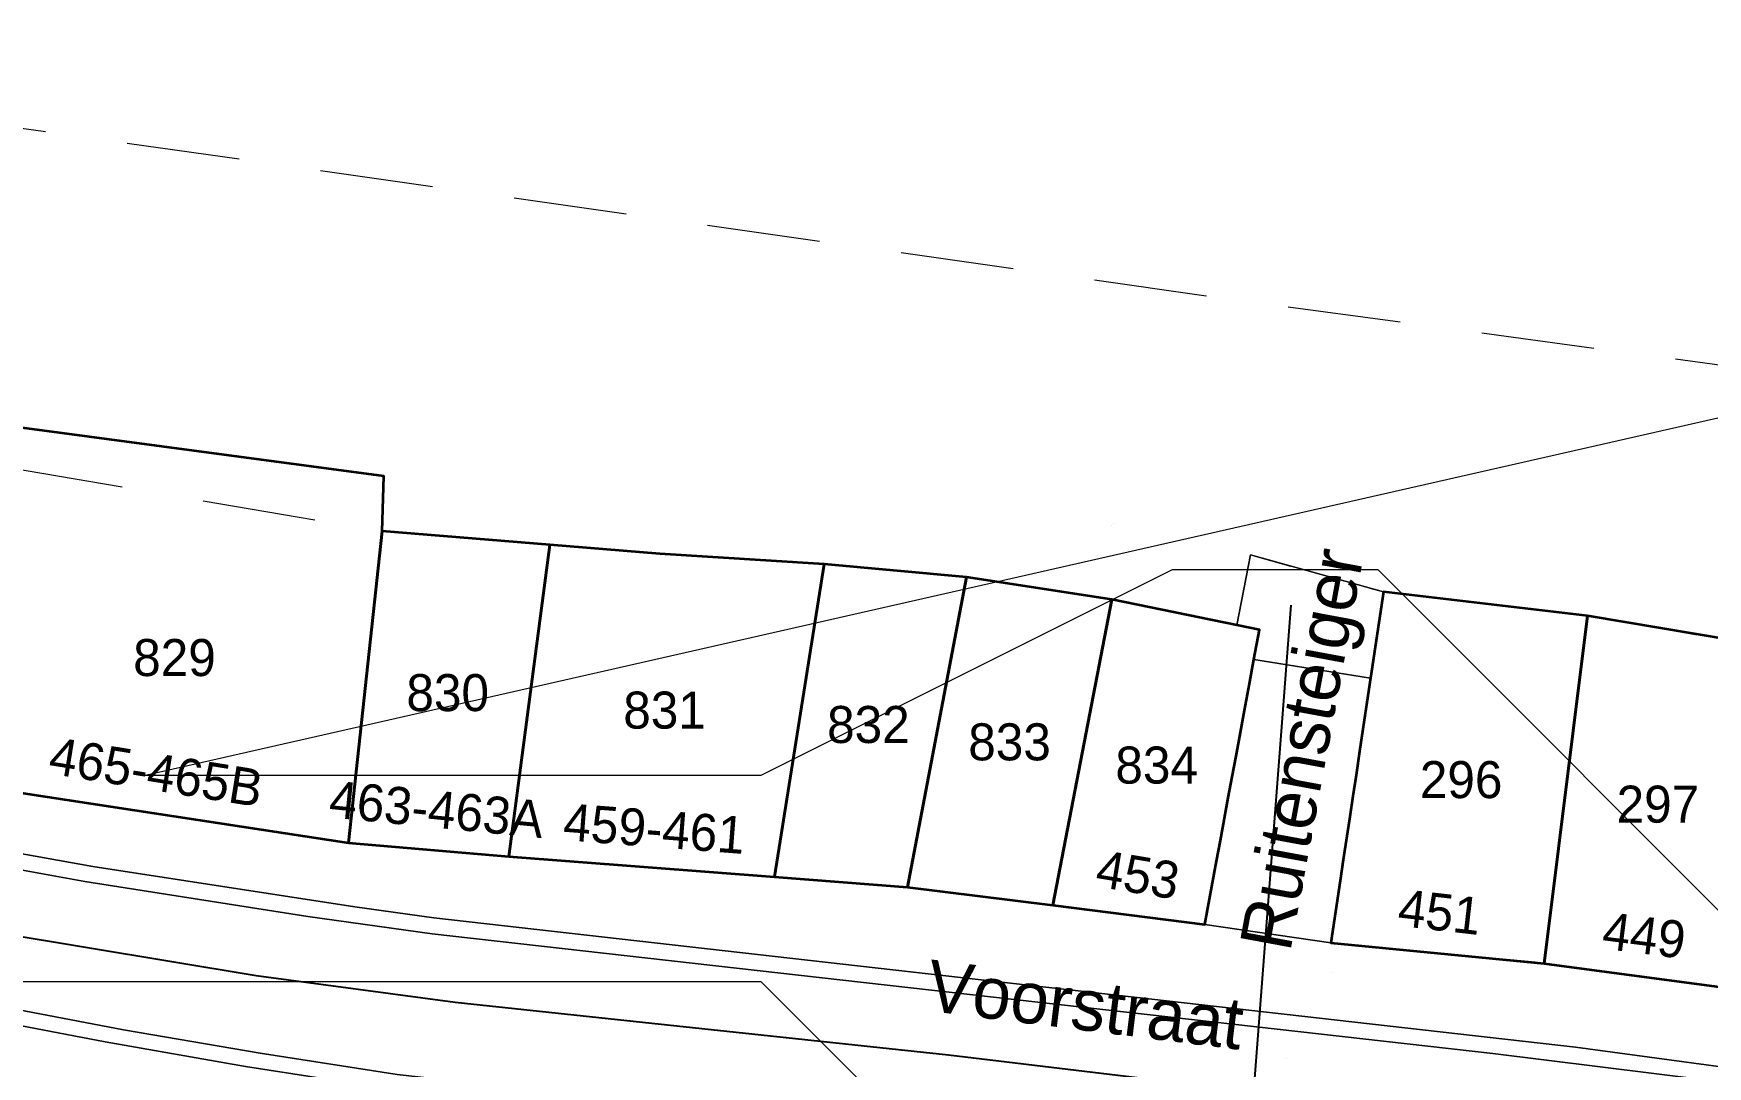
# Model space of a CAD drawing. Header units: metres. Extents: x 0 to 105485, y 0 to 425721.
# Drawn here: x 104874.82 to 104915.51, y 425250.43 to 425275.54 of the extents above; entities that cross this region are included whole.
import ezdxf
from ezdxf.enums import TextEntityAlignment as Align

# ---------------------------------------------------------------- set-up
doc = ezdxf.new("R2010")
doc.units = ezdxf.units.M
doc.header["$MEASUREMENT"] = 0
doc.linetypes.add('KG-PERCEEL-SO', pattern=[19, 5.5, -4, 5.5, -4])
for name, color, linetype, lineweight in [('B-XX-IE-MEUBILAIR-G', 7, 'Continuous', 18), ('B-XX-IE-MEUBILAIR_WATERWEGMEUBILAIR-G', 150, 'Continuous', 18), ('B-XX-IE-MEUBILAIR_WEGMEUBILAIR_AFVALBAK-G', 7, 'Continuous', 18), ('B-XX-KG-GRENS_PERCEEL-G', 150, 'KG-PERCEEL-SO', 18), ('B-XX-KG-GRENS_PERCEEL-T', 150, 'KG-PERCEEL-SO', 18), ('B-XX-OG-BEBOUWING-G', 7, 'Continuous', 35), ('B-XX-OG-BEBOUWING_HUISNUMMER-T', 7, 'Continuous', 18), ('B-XX-OG-BEBOUWING_STRAATNAAM-T', 7, 'Continuous', 18), ('B-XX-OG-GRENS-G', 7, 'Continuous', 18), ('B-XX-OG-WATER_RIVIER-G', 130, 'Continuous', 18), ('B-XX-VH-OPENVERHARDING-G', 90, 'Continuous', 18)]:
    doc.layers.add(name, color=color, linetype=linetype, lineweight=lineweight)
doc.layers.add('GIS-WEGVAKKEN', color=2, linetype='Continuous')

msp = doc.modelspace()

# ---------------------------------------------------------------- linework, layer by layer
at = {"layer": 'B-XX-IE-MEUBILAIR-G', "color": 0, "true_color": 0x604a38}
for points in [[(104901.074, 425263.618, 0), (104901.074, 425263.618, 1.5)], [(104884.507, 425253.654, 3.245231755838221), (104884.507, 425253.654, 4.745231755838221)], [(104898.443, 425252.082, 3.229812417735766), (104898.443, 425252.082, 4.729812417735767)], [(104904.149, 425251.74, 3.24792001670804), (104904.149, 425251.74, 4.74792001670804)], [(104906.53, 425251.375, 3.251485183636343), (104906.53, 425251.375, 4.751485183636342)], [(104905.267, 425250.613, 3.264800709686222), (104905.267, 425250.613, 4.764800709686222)], [(104912.26, 425250.5, 3.226219402949069), (104912.26, 425250.5, 4.726219402949068)]]:
    msp.add_polyline3d(points, dxfattribs=at)
at = {"layer": 'B-XX-IE-MEUBILAIR_WATERWEGMEUBILAIR-G', "color": 0, "true_color": 0x604a38}
msp.add_polyline3d([(104901.017, 425263.584, 0), (104901.017, 425263.584, 1.5)], dxfattribs=at)
at = {"layer": 'B-XX-IE-MEUBILAIR_WEGMEUBILAIR_AFVALBAK-G', "color": 0, "true_color": 0x604a38}
msp.add_polyline3d([(104906.388, 425252.721, 3.274214248301596), (104906.388, 425252.721, 4.774214248301596)], dxfattribs=at)
at = {"layer": 'B-XX-KG-GRENS_PERCEEL-G', "ltscale": 0.5, "flags": 128}
for points in [[(104806.641, 425283.499), (104830.343, 425279.824), (104866.983, 425274.301), (104903.269, 425269.168), (104934.56, 425264.953), (104960.257, 425261.305), (104972.435, 425259.505)], [(104874.263, 425264.978), (104883.291, 425263.44)], [(104882.496, 425255.859), (104883.291, 425263.44)], [(104883.291, 425263.44), (104887.369, 425263.11)], [(104886.375, 425255.531), (104887.369, 425263.11)], [(104887.369, 425263.11), (104890.045, 425262.893), (104894.038, 425262.638)], [(104892.832, 425255.038), (104894.038, 425262.638)], [(104894.038, 425262.638), (104897.495, 425262.32)], [(104904.067, 425261.157), (104904.397, 425262.862), (104907.633, 425261.965)], [(104896.062, 425254.793), (104897.495, 425262.32)], [(104897.495, 425262.32), (104897.632, 425262.308), (104900.813, 425261.828), (104901.031, 425261.783)], [(104911.54, 425252.935), (104911.321, 425252.964), (104906.353, 425253.433), (104907.633, 425261.965)], [(104907.633, 425261.965), (104912.589, 425261.385)], [(104899.593, 425254.348), (104901.031, 425261.783)], [(104901.031, 425261.783), (104904.067, 425261.157)], [(104899.593, 425254.348), (104903.291, 425253.881), (104904.616, 425261.044), (104904.067, 425261.157)], [(104911.54, 425252.935), (104912.589, 425261.385)], [(104912.589, 425261.385), (104915.216, 425260.933), (104917.026, 425260.64)], [(104873.019, 425257.31), (104873.103, 425257.293), (104882.496, 425255.859)], [(104882.496, 425255.859), (104886.375, 425255.531)], [(104886.375, 425255.531), (104886.574, 425255.515), (104892.832, 425255.038)], [(104892.832, 425255.038), (104896.062, 425254.793)], [(104896.062, 425254.793), (104899.593, 425254.348)], [(104911.54, 425252.935), (104916.088, 425252.329)]]:
    msp.add_lwpolyline(points, dxfattribs=at)
at = {"layer": 'B-XX-OG-BEBOUWING-G', "ltscale": 0.5}
for points in [[(104883.291, 425263.44), (104883.335, 425264.779), (104874.425, 425265.97), (104873.019, 425257.31), (104882.474, 425255.863)], [(104887.369, 425263.11), (104883.291, 425263.44), (104882.474, 425255.863), (104886.375, 425255.532)], [(104887.369, 425263.11), (104886.375, 425255.532), (104892.832, 425255.038), (104894.038, 425262.637), (104890.045, 425262.893)], [(104894.038, 425262.637), (104892.832, 425255.038), (104896.062, 425254.792), (104897.495, 425262.32)], [(104899.593, 425254.348), (104901.031, 425261.783), (104897.495, 425262.32), (104896.062, 425254.792)], [(104912.589, 425261.385), (104907.633, 425261.965), (104907.319, 425259.868), (104907.231, 425259.28), (104907.133, 425258.627), (104907.051, 425258.085), (104906.966, 425257.514), (104906.889, 425257.002), (104906.813, 425256.494), (104906.656, 425255.453), (104906.58, 425254.945), (104906.353, 425253.433), (104911.54, 425252.935)], [(104904.049, 425257.976), (104904.154, 425258.544), (104904.253, 425259.083), (104904.374, 425259.733), (104904.482, 425260.318), (104904.616, 425261.044), (104904.067, 425261.157), (104901.031, 425261.783), (104899.593, 425254.348), (104903.291, 425253.881), (104903.576, 425255.421), (104903.669, 425255.926), (104903.861, 425256.961), (104903.954, 425257.467)], [(104917.026, 425260.64), (104912.589, 425261.385), (104911.54, 425252.935), (104916.088, 425252.329)]]:
    msp.add_lwpolyline(points, close=True, dxfattribs=at)
at = {"layer": 'B-XX-OG-GRENS-G'}
msp.add_polyline3d([(104917.5, 425252.5, 3.276341676712036), (104907.5, 425262.5, 1.846267342567444), (104902.5, 425262.5, 1.999980092048645), (104892.5, 425257.5, 3.396114349365234), (104887.5, 425257.5, 3.429559469223022), (104882.5, 425257.5, 3.370954513549805), (104877.5, 425257.5, 3.360342741012573), (104987.5, 425282.5, 2.742835760116577)], dxfattribs=at)
msp.add_polyline3d([(104872.5, 425252.5, 3.234683990478516), (104877.5, 425252.5, 3.281858205795288), (104882.5, 425252.5, 3.254472494125366), (104887.5, 425252.5, 3.283424377441406), (104892.5, 425252.5, 3.273051738739014), (104902.5, 425242.5, 3.096500158309937), (104897.5, 425237.5, 2.892332077026367), (104897.5, 425232.5, 2.68851375579834), (104897.5, 425227.5, 2.532513856887817), (104897.5, 425222.5, 2.362091779708862), (104897.5, 425217.5, 2.249289512634277), (104882.5, 425217.5, 2.613970041275024), (104882.5, 425222.5, 2.660633563995361), (104877.5, 425227.5, 3.34168529510498), (104877.5, 425237.5, 3.455341100692749), (104872.5, 425227.5, 3.397370100021362), (104862.5, 425232.5, 2.759554386138916), (104862.5, 425237.5, 2.903267383575439)], close=True, dxfattribs=at)
at = {"layer": 'B-XX-OG-WATER_RIVIER-G', "ltscale": 0.5}
msp.add_lwpolyline([(104845.681, 425270.574), (104851.614, 425269.755), (104857.732, 425268.951), (104862.552, 425267.765), (104862.491, 425267.617), (104866.619, 425266.502), (104866.807, 425267.423), (104870.344, 425266.85), (104870.302, 425266.521), (104874.425, 425265.97), (104883.335, 425264.779), (104883.291, 425263.44), (104887.369, 425263.11), (104890.045, 425262.893), (104894.038, 425262.637), (104897.495, 425262.32), (104901.031, 425261.783), (104904.067, 425261.157), (104904.397, 425262.862), (104907.633, 425261.965), (104912.589, 425261.385), (104917.026, 425260.64)], dxfattribs=at)
at = {"layer": 'B-XX-VH-OPENVERHARDING-G', "ltscale": 0.5}
for points in [[(104917.987, 425249.787), (104910.286, 425250.746), (104884.507, 425253.654), (104881.488, 425254.072), (104876.067, 425254.923), (104870.353, 425255.963), (104815.128, 425264.87), (104806.368, 425266.241), (104806.187, 425266.143), (104805.865, 425266.176), (104806.159, 425268.114), (104806.026, 425268.127), (104805.275, 425262.556), (104805.867, 425262.665), (104805.921, 425263.014), (104814.635, 425261.657), (104869.849, 425252.757), (104873.696, 425251.952), (104877.007, 425251.324), (104880.327, 425250.753), (104883.657, 425250.238), (104905.862, 425247.736), (104911.865, 425247.034), (104926.101, 425245.083)], [(104815.198, 425265.235), (104870.419, 425256.338), (104876.259, 425255.292), (104882.631, 425254.307), (104884.547, 425254.042), (104912.296, 425250.903), (104923.927, 425249.326)], [(104916.088, 425252.329), (104911.54, 425252.935), (104906.353, 425253.433), (104903.291, 425253.881), (104899.593, 425254.348), (104896.062, 425254.792), (104892.832, 425255.038), (104886.375, 425255.532), (104882.474, 425255.863), (104873.019, 425257.31), (104868.438, 425258.264), (104864.781, 425258.779), (104860.412, 425259.569), (104860.414, 425259.718), (104855.644, 425260.712), (104850.274, 425261.448), (104844.492, 425262.238)], [(104926.086, 425244.69), (104911.812, 425246.655), (104884.105, 425249.789), (104879.969, 425250.433), (104876.562, 425251.026), (104873.166, 425251.677), (104869.781, 425252.384), (104828.299, 425259.086)]]:
    msp.add_lwpolyline(points, dxfattribs=at)
for points in [[(104815.198, 425265.235), (104806.424, 425266.606), (104806.368, 425266.241), (104815.128, 425264.87), (104870.353, 425255.963), (104876.067, 425254.923), (104881.488, 425254.072), (104884.507, 425253.654), (104910.286, 425250.746), (104917.987, 425249.787), (104965.424, 425243.051), (104965.556, 425243.404), (104954.351, 425244.969), (104923.927, 425249.326), (104912.296, 425250.903), (104884.547, 425254.042), (104882.631, 425254.307), (104876.259, 425255.292), (104870.419, 425256.338)], [(104814.635, 425261.657), (104805.921, 425263.014), (104805.867, 425262.665), (104814.54, 425261.254), (104828.299, 425259.086), (104869.781, 425252.384), (104873.166, 425251.677), (104876.562, 425251.026), (104879.969, 425250.433), (104884.105, 425249.789), (104911.812, 425246.655), (104926.086, 425244.69), (104953.768, 425240.742), (104964.031, 425239.349), (104964.154, 425239.675), (104953.821, 425241.123), (104926.101, 425245.083), (104911.865, 425247.034), (104905.862, 425247.736), (104883.657, 425250.238), (104880.327, 425250.753), (104877.007, 425251.324), (104873.696, 425251.952), (104869.849, 425252.757)], [(104907.633, 425261.965), (104904.397, 425262.862), (104904.067, 425261.157), (104904.616, 425261.044), (104904.482, 425260.318), (104907.319, 425259.868)], [(104906.813, 425256.494), (104906.889, 425257.002), (104906.966, 425257.514), (104907.051, 425258.085), (104907.133, 425258.627), (104907.231, 425259.28), (104907.319, 425259.868), (104904.482, 425260.318), (104904.374, 425259.733), (104904.253, 425259.083), (104904.154, 425258.544), (104904.049, 425257.976), (104903.954, 425257.467), (104903.861, 425256.961), (104903.669, 425255.926), (104903.576, 425255.421), (104903.291, 425253.881), (104906.353, 425253.433), (104906.58, 425254.945), (104906.656, 425255.453)]]:
    msp.add_lwpolyline(points, close=True, dxfattribs=at)
at = {"layer": 'GIS-WEGVAKKEN'}
for points in [[(104904.4783999994, 425249.8251000009), (104905.385400001, 425261.6391999982)], [(104865.7281000018, 425255.0472999997), (104880.23, 425252.64), (104885.07, 425251.99), (104897.06, 425250.71), (104904.4783999994, 425249.8251000009)]]:
    msp.add_lwpolyline(points, dxfattribs=at)

# ---------------------------------------------------------------- texts
at = {"layer": 'B-XX-KG-GRENS_PERCEEL-T'}
for s, p in [('829', (104878.2469723667, 425260.3689357445)), ('830', (104884.8870730238, 425259.5162752231)), ('831', (104890.1583200137, 425259.0918621825)), ('832', (104895.1125636929, 425258.7419536375)), ('833', (104898.5435066928, 425258.3201602913)), ('834', (104902.1191327263, 425257.7559378634)), ('296', (104909.5192747568, 425257.4018668389)), ('297', (104914.3017999439, 425256.8062009558))]:
    msp.add_text(s, height=0.9, dxfattribs=at).set_placement(p, align=Align.MIDDLE_CENTER)
at = {"layer": 'B-XX-OG-BEBOUWING_HUISNUMMER-T'}
for s, rotation, p in [('465-465B', 350.8999996185303, (104877.803, 425257.587)), ('463-463A', 354.4000000953674, (104884.619, 425256.682)), ('459-461', 355.5999999046326, (104889.909, 425256.213)), ('453', 350.6000003814698, (104901.664, 425255.093)), ('451', 353.5, (104909.001, 425254.186)), ('449', 352.8000001907349, (104913.969, 425253.62))]:
    msp.add_text(s, height=0.9, rotation=rotation, dxfattribs=at).set_placement(p, align=Align.MIDDLE_CENTER)
at = {"layer": 'B-XX-OG-BEBOUWING_STRAATNAAM-T'}
for s, rotation, p in [('Ruitensteiger', 79.5, (104905.645, 425258.144)), ('Voorstraat', 352.9000000953674, (104900.384, 425251.936))]:
    msp.add_text(s, height=1.25, rotation=rotation, dxfattribs=at).set_placement(p, align=Align.MIDDLE_CENTER)

doc.saveas('drawing.dxf')
